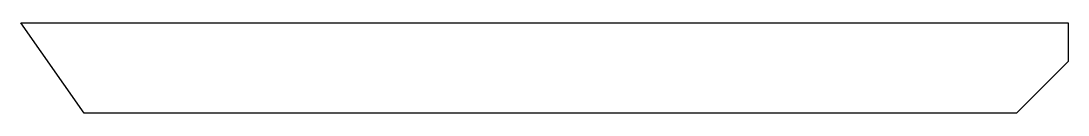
# Model space of a CAD drawing. Extents: x 720.8 to 801.8, y 512.4 to 519.4.
import ezdxf

# ---------------------------------------------------------------- set-up
doc = ezdxf.new("R2010")
doc.units = 0
doc.layers.add('VASTAG', color=7, linetype='CONTINUOUS')

msp = doc.modelspace()

# ---------------------------------------------------------------- linework, layer by layer
at = {"layer": 'VASTAG'}
msp.add_lwpolyline([(797.789, 512.419), (725.69, 512.419), (720.789, 519.419), (801.789, 519.419), (801.789, 516.419)], close=True, dxfattribs=at)

doc.saveas('drawing.dxf')
